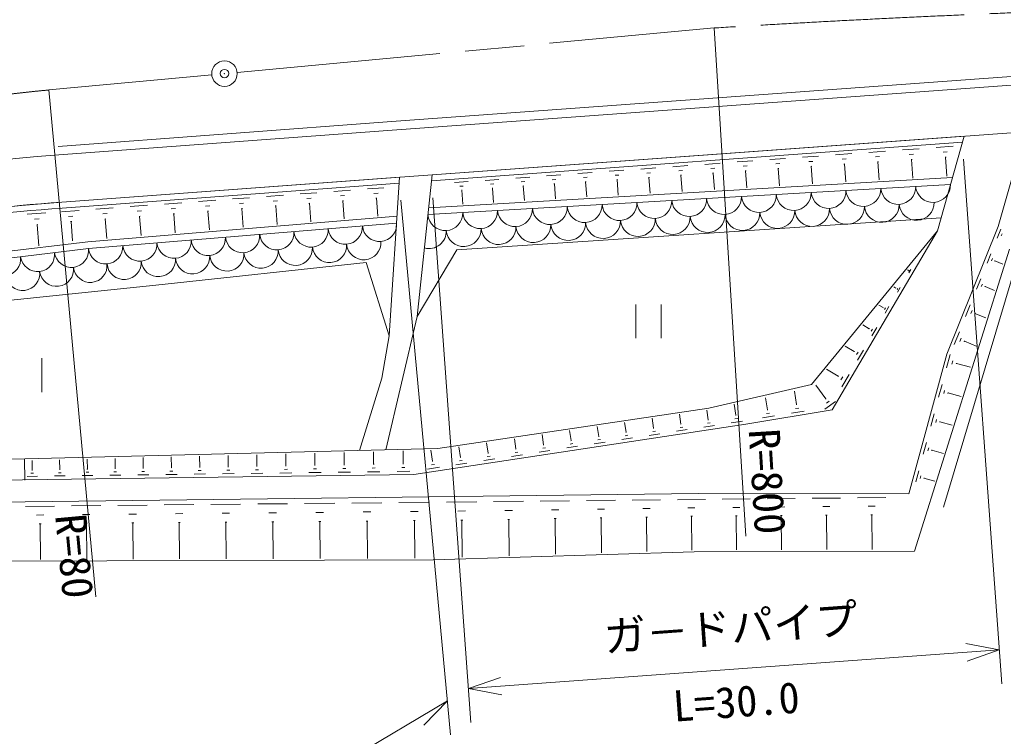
# Model space of a CAD drawing. Units: millimetres, scale not verified. Extents: x 40000 to 680000, y 20000 to 380000.
# Drawn here: x 161532 to 219512, y 264597 to 306834 of the extents above; entities that cross this region are included whole.
import ezdxf
from ezdxf.enums import TextEntityAlignment as Align

# ---------------------------------------------------------------- set-up
doc = ezdxf.new("R2010")
doc.units = ezdxf.units.MM
doc.header["$LTSCALE"] = 1000
doc.header["$PDMODE"] = 32
doc.header["$PDSIZE"] = 500
doc.linetypes.add('CHAIN', pattern=[18.5, 12, -1.5, 3.5, -1.5])
for name, color, linetype, lineweight in [('M-BGD', 7, 'Continuous', 13), ('M-BMK', 2, 'CHAIN', 13), ('M-BMK-SRVR', 3, 'Continuous', 13), ('M-STR-STRC', 7, 'Continuous', 13)]:
    doc.layers.add(name, color=color, linetype=linetype, lineweight=lineweight)
doc.styles.add('@ＭＳ ゴシック', font='')
doc.styles.add('ＭＳ ゴシック', font='')
doc.styles.get('@ＭＳ ゴシック').set_extended_font_data('@MS Gothic')
doc.styles.get('ＭＳ ゴシック').set_extended_font_data('MS Gothic')

msp = doc.modelspace()

# ---------------------------------------------------------------- linework, layer by layer
at = {"layer": 'M-BGD'}
for p, q in [((202477, 306344), (204335, 276401)), ((183725, 300843), (223630, 303748)), ((183761, 300345), (223668, 303249)), ((163247, 302691), (166028, 272820)), ((163795, 299363), (183725, 300843)), ((163831, 298864), (183761, 300345)), ((183967, 297552), (223881, 300457)), ((185842, 297689), (217198, 299971)), ((217198, 299971), (215625, 294383)), ((220789, 300232), (219216, 294644)), ((185805, 297335), (217097, 299613)), ((213566, 299155), (214557, 299227)), ((215558, 299300), (216564, 299373)), ((205741, 298586), (206675, 298653)), ((207676, 298726), (208624, 298795)), ((209624, 298868), (210587, 298938)), ((210006, 298606), (210247, 298623)), ((211588, 299011), (212565, 299082)), ((211975, 298745), (212220, 298762)), ((213959, 298885), (214207, 298903)), ((214074, 298594), (214136, 298598)), ((214105, 298596), (214184, 297500)), ((215957, 299026), (216209, 299044)), ((216074, 298731), (216137, 298735)), ((216105, 298733), (216186, 297616)), ((198145, 298033), (199022, 298097)), ((200023, 298169), (200914, 298234)), ((201915, 298307), (202820, 298373)), ((202274, 298060), (202501, 298077)), ((203821, 298446), (204740, 298513)), ((204186, 298195), (204416, 298212)), ((206112, 298331), (206345, 298348)), ((206220, 298057), (206278, 298061)), ((206249, 298059), (206323, 297045)), ((208052, 298468), (208289, 298485)), ((208161, 298190), (208221, 298194)), ((208191, 298192), (208266, 297157)), ((210118, 298324), (210178, 298328)), ((210148, 298326), (210224, 297271)), ((212088, 298458), (212149, 298463)), ((212119, 298460), (212197, 297385)), ((164016, 296071), (183929, 297549)), ((164019, 296071), (183967, 297552)), ((183309, 288198), (183929, 297552)), ((184956, 289334), (185843, 297691)), ((185636, 295746), (216513, 297535)), ((190770, 297496), (191593, 297556)), ((192593, 297629), (193430, 297690)), ((194430, 297762), (195280, 297824)), ((194767, 297531), (194980, 297546)), ((196281, 297897), (197144, 297960)), ((196623, 297661), (196839, 297677)), ((198493, 297793), (198712, 297809)), ((198594, 297536), (198649, 297540)), ((198622, 297538), (198690, 296602)), ((200377, 297926), (200599, 297943)), ((200480, 297665), (200535, 297669)), ((200508, 297667), (200577, 296712)), ((202379, 297795), (202435, 297799)), ((202407, 297797), (202478, 296822)), ((204292, 297925), (204350, 297930)), ((204321, 297928), (204393, 296933)), ((164042, 295722), (183905, 297197)), ((182996, 296929), (182029, 296857)), ((185593, 295343), (216398, 297127)), ((187164, 297233), (187960, 297291)), ((187480, 297016), (187679, 297031)), ((188960, 297364), (189770, 297423)), ((189281, 297143), (189484, 297158)), ((189375, 296906), (189426, 296910)), ((189400, 296908), (189461, 296068)), ((191097, 297272), (191302, 297287)), ((191192, 297030), (191243, 297034)), ((191217, 297032), (191280, 296173)), ((192925, 297401), (193134, 297416)), ((193022, 297155), (193074, 297159)), ((193048, 297157), (193112, 296279)), ((194866, 297281), (194919, 297285)), ((194892, 297283), (194958, 296386)), ((196723, 297408), (196777, 297412)), ((196750, 297410), (196817, 296494)), ((175084, 296341), (174086, 296267)), ((177074, 296489), (176083, 296415)), ((179056, 296636), (178073, 296563)), ((178709, 296314), (178463, 296296)), ((181030, 296783), (180055, 296710)), ((180686, 296463), (180442, 296445)), ((182655, 296612), (182413, 296594)), ((182586, 296315), (182526, 296310)), ((182556, 296312), (182634, 295253)), ((187572, 296783), (187621, 296787)), ((187597, 296785), (187656, 295963)), ((167047, 295744), (166018, 295668)), ((169068, 295894), (168047, 295818)), ((171081, 296044), (170068, 295968)), ((170724, 295711), (170470, 295693)), ((173087, 296193), (172081, 296118)), ((172732, 295863), (172480, 295844)), ((174732, 296014), (174482, 295995)), ((174661, 295707), (174598, 295703)), ((174629, 295705), (174711, 294603)), ((176724, 296164), (176477, 296146)), ((176654, 295860), (176592, 295855)), ((176623, 295858), (176704, 294766)), ((178639, 296012), (178577, 296008)), ((178608, 296010), (178688, 294929)), ((180616, 296164), (180555, 296159)), ((180586, 296161), (180665, 295092)), ((163067, 295448), (161977, 295366)), ((165034, 295595), (164005, 295518)), ((164671, 295257), (164414, 295238)), ((165548, 293750), (183776, 295247)), ((166684, 295407), (166427, 295387)), ((168708, 295559), (168453, 295540)), ((168635, 295246), (168571, 295241)), ((168603, 295243), (168687, 294108)), ((170651, 295400), (170588, 295395)), ((170620, 295398), (170703, 294274)), ((172660, 295554), (172597, 295549)), ((172628, 295552), (172711, 294439)), ((187295, 293267), (215846, 295165)), ((162683, 295090), (162410, 295070)), ((162605, 294755), (162537, 294750)), ((162571, 294753), (162665, 293500)), ((164598, 294941), (164533, 294936)), ((164565, 294939), (164651, 293792)), ((165588, 293352), (183749, 294843)), ((166611, 295091), (166546, 295086)), ((166578, 295088), (166664, 293942)), ((216175, 287123), (219216, 294644)), ((215625, 294383), (208209, 285323)), ((209424, 283835), (215625, 294383)), ((219151, 293951), (219368, 294485)), ((219393, 294086), (219447, 294220)), ((155506, 292530), (165548, 293750)), ((155585, 292137), (165588, 293352)), ((155585, 292137), (165588, 293352)), ((187295, 293267), (184956, 289334)), ((214285, 275518), (219866, 293317)), ((218556, 292477), (218781, 293035)), ((169549, 291195), (181959, 292528)), ((181959, 292528), (183309, 288198)), ((215986, 278102), (220271, 292418)), ((218807, 292619), (218864, 292758)), ((218996, 292603), (219010, 292638)), ((219003, 292621), (219483, 292427)), ((213877, 292078), (213870, 292082)), ((213873, 292072), (213880, 292085)), ((213922, 292018), (213952, 292068)), ((213938, 291907), (214056, 292108)), ((153341, 289494), (169549, 291195)), ((213179, 291014), (213055, 291087)), ((217935, 290943), (218186, 291563)), ((218215, 291100), (218278, 291255)), ((218424, 291083), (218440, 291122)), ((218432, 291103), (218996, 290875)), ((213174, 291005), (213184, 291023)), ((213245, 290926), (213287, 290999)), ((213268, 290767), (213438, 291056)), ((197853, 290057), (197853, 288057)), ((199353, 290057), (199353, 288057)), ((212425, 289863), (212174, 290011)), ((212543, 289534), (212770, 289920)), ((217290, 289346), (217566, 290030)), ((183113, 281490), (184956, 289334)), ((212418, 289851), (212432, 289875)), ((212512, 289747), (212569, 289843)), ((217598, 289520), (217668, 289691)), ((217829, 289501), (217847, 289544)), ((217838, 289522), (218489, 289259)), ((211610, 288619), (211221, 288847)), ((183309, 288198), (182881, 285705)), ((211601, 288604), (211619, 288634)), ((211721, 288471), (211793, 288594)), ((211760, 288202), (212047, 288691)), ((216618, 287684), (216921, 288434)), ((210729, 287274), (210192, 287590)), ((216957, 287874), (217032, 288062)), ((217210, 287854), (217229, 287901)), ((217220, 287877), (217962, 287577)), ((210718, 287255), (210740, 287293)), ((210865, 287093), (210953, 287243)), ((210913, 286761), (211267, 287363)), ((213949, 278884), (216175, 287123)), ((216161, 286306), (216375, 287097)), ((162843, 286875), (162843, 284875)), ((216479, 286538), (216532, 286736)), ((216736, 286548), (216750, 286598)), ((216743, 286573), (217576, 286348)), ((209776, 285821), (209079, 286231)), ((209763, 285798), (209790, 285843)), ((209998, 285204), (210423, 285927)), ((182881, 285705), (181568, 281450)), ((208209, 285323), (202149, 283935)), ((209043, 284478), (208463, 285296)), ((209940, 285603), (210046, 285784)), ((215694, 284577), (215899, 285333)), ((207326, 284158), (207197, 284944)), ((215998, 284799), (216049, 284988)), ((216244, 284809), (216257, 284856)), ((216250, 284832), (217035, 284620)), ((203748, 283519), (203648, 284176)), ((205604, 283843), (205488, 284552)), ((207302, 284155), (207349, 284162)), ((208997, 283882), (209621, 284325)), ((209024, 284464), (209063, 284492)), ((209098, 284236), (209254, 284346)), ((202149, 283935), (186189, 281569)), ((200511, 283002), (200424, 283578)), ((202122, 283246), (202035, 283817)), ((203727, 283516), (203769, 283523)), ((204334, 282999), (209424, 283835)), ((205551, 283618), (205727, 283647)), ((205583, 283839), (205626, 283847)), ((207022, 283643), (207778, 283767)), ((207269, 283916), (207457, 283947)), ((215236, 282882), (215432, 283604)), ((204334, 282999), (184771, 280021)), ((197281, 282515), (197192, 283099)), ((198898, 282759), (198809, 283339)), ((200492, 283000), (200531, 283005)), ((202073, 283048), (202228, 283071)), ((202103, 283243), (202141, 283249)), ((203477, 283071), (204140, 283172)), ((203695, 283308), (203861, 283333)), ((205323, 283364), (206025, 283479)), ((215526, 283094), (215575, 283275)), ((215761, 283103), (215773, 283148)), ((215767, 283126), (216504, 282927)), ((192411, 281779), (192320, 282377)), ((194037, 282025), (193947, 282618)), ((195661, 282270), (195571, 282859)), ((197261, 282512), (197300, 282518)), ((198641, 282335), (199268, 282430)), ((198848, 282559), (199005, 282583)), ((198878, 282756), (198917, 282762)), ((200256, 282581), (200880, 282676)), ((200462, 282803), (200618, 282827)), ((201868, 282826), (202489, 282921)), ((189148, 281286), (189056, 281893)), ((190781, 281533), (190690, 282135)), ((192391, 281776), (192431, 281782)), ((193987, 281822), (194146, 281846)), ((194018, 282022), (194057, 282028)), ((195402, 281842), (196035, 281938)), ((195610, 282068), (195769, 282092)), ((195641, 282267), (195680, 282273)), ((197023, 282088), (197653, 282184)), ((197231, 282313), (197388, 282337)), ((214788, 281220), (214974, 281909)), ((186189, 281569), (135176, 280258)), ((177221, 280545), (177212, 281238)), ((178935, 280574), (178926, 281282)), ((180660, 280603), (180650, 281327)), ((182395, 280633), (182385, 281371)), ((184141, 280662), (184131, 281416)), ((185866, 280820), (185769, 281459)), ((187512, 281039), (187419, 281650)), ((189128, 281283), (189169, 281289)), ((190730, 281328), (190891, 281352)), ((190761, 281530), (190801, 281536)), ((192149, 281346), (192789, 281444)), ((192360, 281575), (192520, 281599)), ((193777, 281594), (194414, 281691)), ((215064, 281423), (215111, 281595)), ((215288, 281432), (215300, 281475)), ((215294, 281453), (215983, 281267)), ((161830, 279698), (161813, 280927)), ((162270, 280292), (162262, 280854)), ((163890, 280319), (163882, 280896)), ((165520, 280347), (165512, 280938)), ((167161, 280375), (167153, 280980)), ((168811, 280403), (168803, 281022)), ((170472, 280431), (170464, 281065)), ((172144, 280459), (172135, 281108)), ((173826, 280487), (173817, 281151)), ((175518, 280516), (175509, 281195)), ((182372, 280632), (182418, 280633)), ((184118, 280662), (184165, 280662)), ((185811, 280596), (185986, 280623)), ((185844, 280816), (185888, 280823)), ((187247, 280600), (187896, 280699)), ((187461, 280832), (187623, 280857)), ((187492, 281036), (187533, 281042)), ((188884, 280849), (189531, 280948)), ((189097, 281080), (189259, 281105)), ((190519, 281098), (191162, 281196)), ((162195, 280107), (162349, 280109)), ((162251, 280291), (162289, 280292)), ((163814, 280131), (163970, 280133)), ((163870, 280319), (163909, 280319)), ((165443, 280156), (165602, 280158)), ((165500, 280346), (165540, 280347)), ((167083, 280180), (167244, 280182)), ((167140, 280374), (167181, 280375)), ((168732, 280205), (168896, 280207)), ((168791, 280402), (168832, 280403)), ((170392, 280230), (170558, 280232)), ((170452, 280430), (170493, 280431)), ((171812, 280050), (172487, 280059)), ((172062, 280255), (172231, 280258)), ((172123, 280459), (172165, 280459)), ((173489, 280072), (174174, 280081)), ((173743, 280281), (173914, 280283)), ((173804, 280487), (173847, 280488)), ((175176, 280094), (175872, 280103)), ((175434, 280306), (175608, 280309)), ((175497, 280516), (175540, 280516)), ((176874, 280116), (177580, 280126)), ((177136, 280332), (177313, 280334)), ((177199, 280545), (177244, 280545)), ((178582, 280139), (179300, 280148)), ((178848, 280358), (179028, 280360)), ((178913, 280574), (178958, 280574)), ((180302, 280162), (181030, 280171)), ((180572, 280384), (180754, 280386)), ((180637, 280603), (180683, 280604)), ((182032, 280185), (182770, 280194)), ((182306, 280410), (182490, 280412)), ((183773, 280208), (184522, 280217)), ((184051, 280436), (184238, 280439)), ((185580, 280346), (186280, 280453)), ((214348, 279592), (214525, 280248)), ((184771, 280021), (135242, 279367)), ((161968, 279920), (162581, 279928)), ((163583, 279941), (164206, 279949)), ((165208, 279962), (165842, 279971)), ((166844, 279984), (167487, 279993)), ((168489, 280006), (169143, 280014)), ((170145, 280028), (170810, 280036)), ((214611, 279785), (214655, 279949)), ((214825, 279793), (214836, 279834)), ((214830, 279814), (215473, 279640)), ((201535, 278906), (133180, 278054)), ((201535, 278906), (213949, 278884)), ((175560, 278290), (177323, 278308)), ((178326, 278318), (180099, 278336)), ((181102, 278347), (182885, 278365)), ((183888, 278375), (185680, 278394)), ((186683, 278404), (188474, 278422)), ((189465, 278433), (191226, 278451)), ((192217, 278461), (193949, 278479)), ((194940, 278489), (196644, 278506)), ((197635, 278516), (199310, 278534)), ((200302, 278544), (201949, 278561)), ((202941, 278571), (204584, 278588)), ((205587, 278598), (207240, 278615)), ((208243, 278625), (209906, 278643)), ((210909, 278653), (212581, 278670)), ((161873, 278149), (163588, 278167)), ((164591, 278177), (166316, 278195)), ((167319, 278205), (169054, 278223)), ((170057, 278233), (171801, 278251)), ((172804, 278261), (174557, 278279)), ((173467, 277742), (173905, 277747)), ((176227, 277767), (176668, 277772)), ((178997, 277793), (179440, 277798)), ((181776, 277819), (182222, 277823)), ((184566, 277844), (185014, 277849)), ((187360, 277874), (187808, 277878)), ((190130, 277911), (190571, 277915)), ((192872, 277948), (193305, 277952)), ((195584, 277984), (196010, 277989)), ((198268, 278020), (198687, 278025)), ((200925, 278056), (201336, 278060)), ((203562, 278084), (203973, 278088)), ((206212, 278109), (206625, 278113)), ((208872, 278133), (209288, 278137)), ((211541, 278158), (211959, 278162)), ((162521, 277641), (162950, 277645)), ((165243, 277666), (165675, 277671)), ((165410, 277150), (165518, 277151)), ((165464, 277151), (165486, 275030)), ((167975, 277691), (168409, 277696)), ((168143, 277173), (168251, 277174)), ((168197, 277173), (168219, 275039)), ((170716, 277717), (171152, 277721)), ((170885, 277195), (170994, 277196)), ((170939, 277196), (170961, 275048)), ((173636, 277218), (173746, 277219)), ((173691, 277218), (173713, 275057)), ((176398, 277240), (176508, 277241)), ((176453, 277241), (176475, 275066)), ((179168, 277263), (179279, 277264)), ((179224, 277263), (179246, 275075)), ((181949, 277286), (182060, 277287)), ((182005, 277286), (182027, 275084)), ((184739, 277308), (184851, 277310)), ((184795, 277309), (184818, 275094)), ((187534, 277338), (187646, 277339)), ((187590, 277339), (187612, 275151)), ((190301, 277384), (190411, 277385)), ((190356, 277385), (190378, 275237)), ((193039, 277430), (193148, 277431)), ((193093, 277430), (193115, 275323)), ((195749, 277475), (195856, 277476)), ((195802, 277475), (195824, 275408)), ((198431, 277519), (198535, 277520)), ((198483, 277520), (198504, 275491)), ((201084, 277563), (201187, 277564)), ((201136, 277564), (201156, 275574)), ((203721, 277593), (203824, 277594)), ((203773, 277593), (203793, 275586)), ((206372, 277614), (206476, 277615)), ((206424, 277615), (206445, 275594)), ((209033, 277636), (209137, 277637)), ((209085, 277636), (209106, 275602)), ((211703, 277657), (211808, 277659)), ((211755, 277658), (211776, 275611)), ((162687, 277128), (162795, 277129)), ((162741, 277129), (162763, 275021)), ((185895, 274997), (201293, 275479)), ((214285, 275518), (201293, 275479)), ((135359, 274831), (185895, 274997))]:
    msp.add_line(p, q, dxfattribs=at)
for centre, radius, start, end in [((168648, 226609), 72416, 93.81405, 125.66513), ((211262, 296858), 1029, 184.90433, 1.72586), ((213316, 296977), 1029, 184.90433, 1.72586), ((215369, 297096), 1029, 184.90433, 1.72586), ((200994, 296264), 1029, 184.90433, 1.72586), ((203048, 296383), 1029, 184.90433, 1.72586), ((205101, 296502), 1029, 184.90433, 1.72586), ((207155, 296621), 1029, 184.90433, 1.72586), ((209209, 296739), 1029, 184.90433, 1.72586), ((167976, 229866), 66323, 93.42071, 126.29977), ((167976, 229866), 66323, 93.41852, 110.65762), ((167976, 229866), 65973, 93.41852, 110.65762), ((190726, 295669), 1029, 184.90433, 1.72586), ((192780, 295788), 1029, 184.90433, 1.72586), ((194833, 295907), 1029, 184.90433, 1.72586), ((196887, 296026), 1029, 184.90433, 1.72586), ((198940, 296145), 1029, 184.90433, 1.72586), ((208240, 295681), 1029, 184.90433, 1.72586), ((210293, 295800), 1029, 184.90433, 1.72586), ((212347, 295919), 1029, 184.90433, 1.72586), ((214400, 296038), 1029, 184.90433, 1.72586), ((186619, 295431), 1029, 184.90433, 1.72586), ((188672, 295550), 1029, 184.90433, 1.72586), ((197971, 295087), 1029, 184.90433, 1.72586), ((200025, 295205), 1029, 184.90433, 1.72586), ((202079, 295324), 1029, 184.90433, 1.72586), ((204132, 295443), 1029, 184.90433, 1.72586), ((206186, 295562), 1029, 184.90433, 1.72586), ((180721, 294607), 1012, 185.39428, 3.99524), ((182739, 294773), 1012, 185.39428, 3.99524), ((189757, 294611), 1029, 184.90433, 1.72586), ((191811, 294730), 1029, 184.90433, 1.72586), ((193864, 294849), 1029, 184.90433, 1.72586), ((195918, 294968), 1029, 184.90433, 1.72586), ((172650, 293944), 1012, 185.39428, 3.99524), ((174668, 294110), 1012, 185.39428, 3.99524), ((176686, 294276), 1012, 185.39428, 3.99524), ((178704, 294441), 1012, 185.39428, 3.99524), ((185650, 294373), 1029, 255.09786, 1.72586), ((187703, 294492), 1029, 184.90433, 1.72586), ((166596, 293447), 1012, 185.39428, 3.99524), ((168614, 293613), 1012, 185.39428, 3.99524), ((170632, 293778), 1012, 185.39428, 3.99524), ((177776, 293362), 1012, 185.39428, 3.99524), ((179794, 293528), 1012, 185.39428, 3.99524), ((181812, 293693), 1012, 185.39428, 3.99524), ((160586, 292752), 1008, 187.36107, 6.49434), ((162586, 292995), 1008, 187.36107, 6.49434), ((164587, 293238), 1008, 187.36107, 6.49434), ((171723, 292865), 1012, 185.39428, 3.99524), ((173741, 293030), 1012, 185.39428, 3.99524), ((175758, 293196), 1012, 185.39428, 3.99524), ((163707, 292124), 1008, 187.36107, 6.49434), ((165694, 292338), 990, 185.80721, 5.80721), ((167687, 292533), 1012, 185.39428, 3.99524), ((169705, 292699), 1012, 185.39428, 3.99524), ((161707, 291881), 1008, 187.36107, 6.49434)]:
    msp.add_arc(centre, radius, start, end, dxfattribs=at)
at = {"layer": 'M-BMK'}
for p, q in [((174349, 303725), (202477, 306344)), ((163247, 302691), (172855, 303586))]:
    msp.add_line(p, q, dxfattribs=at)
for centre, radius, start, end in [((252013, -492121), 800000, 88.51868, 93.54999), ((170663, 223035), 80000, 95.31938, 158.95375)]:
    msp.add_arc(centre, radius, start, end, dxfattribs=at)
at = {"layer": 'M-BMK-SRVR'}
msp.add_circle((173602, 303655), 750, dxfattribs=at)
msp.add_point((173602, 303655), dxfattribs=at)
at = {"layer": 'M-STR-STRC'}
for p, q in [((217170, 298615), (219420, 267697)), ((185877, 296338), (188128, 265420)), ((183998, 296201), (186932, 264690)), ((219275, 269692), (187982, 267414)), ((219275, 269692), (217311, 270068)), ((217386, 269035), (219275, 269692)), ((189872, 268071), (187982, 267414)), ((187982, 267414), (189947, 267038)), ((135404, 236225), (186746, 266681)), ((185349, 265250), (186746, 266681))]:
    msp.add_line(p, q, dxfattribs=at)

# ---------------------------------------------------------------- texts
at = {"layer": 'M-BGD', "style": 'ＭＳ ゴシック'}
for s, rotation, p in [('R=800', 273.55, (203948, 282639)), ('R=80', 275.319, (163075, 277567))]:
    msp.add_text(s, height=1833, rotation=rotation, dxfattribs=at).set_placement(p, align=Align.BOTTOM_LEFT)
at = {"layer": 'M-STR-STRC', "style": 'ＭＳ ゴシック'}
msp.add_text('ガ－ドパイプ', height=1833, rotation=4.163, dxfattribs=at).set_placement((203556, 269550), align=Align.BOTTOM_CENTER)
at = {"layer": 'M-STR-STRC', "style": '@ＭＳ ゴシック'}
msp.add_text('L=30.0', height=1833, rotation=4.163, dxfattribs=at).set_placement((203701, 267556), align=Align.TOP_CENTER)

doc.saveas('drawing.dxf')
